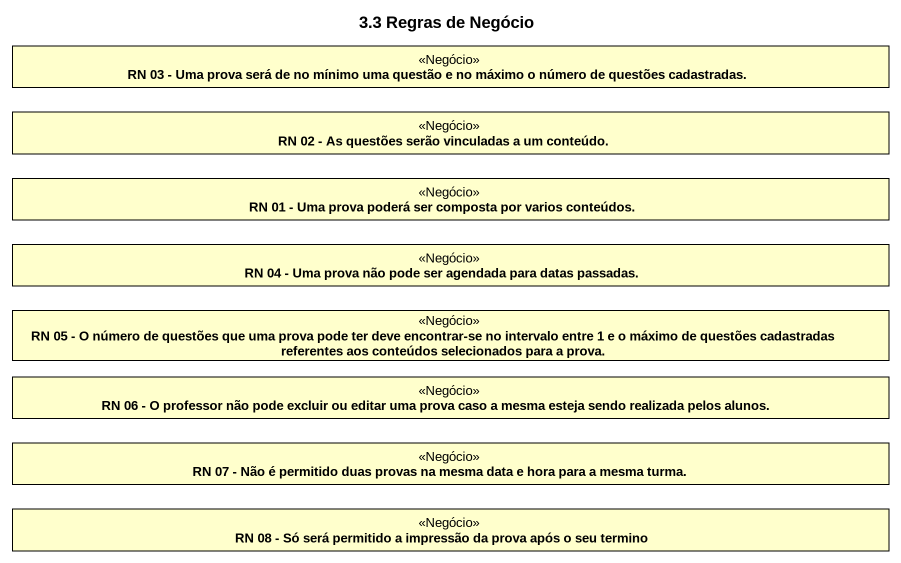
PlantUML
@startuml
title 3.3 Regras de Negócio
hide circle
hide empty members
class "RN 03 - Uma prova será de no mínimo uma questão e no máximo o número de questões cadastradas." as RN_03_Uma_prova_será_de_no <<Negócio>>
class "RN 02 - As questões serão vinculadas a um conteúdo." as RN_02_As_questões_serão <<Negócio>>
class "RN 01 - Uma prova poderá ser composta por varios conteúdos." as RN_01_Uma_prova_poderá_ser <<Negócio>>
class "RN 04 - Uma prova não pode ser agendada para datas passadas." as RN_04_Uma_prova_não_pode <<Negócio>>
class "RN 05 - O número de questões que uma prova pode ter deve encontrar-se no intervalo entre 1 e o máximo de questões cadastradas referentes aos conteúdos selecionados para a prova." as RN_05_O_número_de_questões <<Negócio>>
class "RN 06 - O professor não pode excluir ou editar uma prova caso a mesma esteja sendo realizada pelos alunos." as RN_06_O_professor_não_pode <<Negócio>>
class "RN 07 - Não é permitido duas provas na mesma data e hora para a mesma turma." as RN_07_Não_é_permitido_duas <<Negócio>>
class "RN 08 - Só será permitido a impressão da prova após o seu termino" as RN_08_Só_será_permitido_a <<Negócio>>
@enduml
